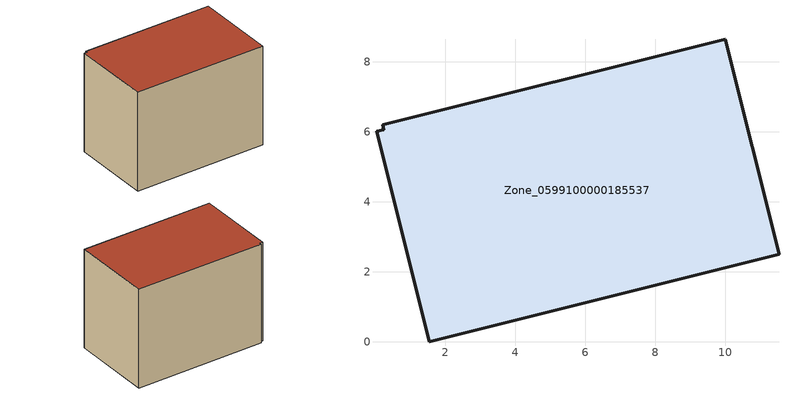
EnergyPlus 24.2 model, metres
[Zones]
Zone_0599100000185537
 floor ground (C_G): 11.54,2.5 1.53,0 0.03,6.02 0.24,6.05 0.21,6.19 10,8.64 z0
 wall outside (C_F): 11.54,2.5 10,8.64 0.21,6.19 0.24,6.05 0.03,6.02 1.53,0 11.54,2.5 z0:7.79
 roof outside (C_R): 1.53,0 11.54,2.5 10,8.64 0.21,6.19 0.24,6.05 0.03,6.02 z7.79
[BUILDING]
Pand.0599100000185537: North Axis=0; Terrain=City; Loads Convergence Tolerance Value=0.04; Temperature Convergence Tolerance Value=0.4; Solar Distribution=FullExterior; Maximum Number of Warmup Days=25; Minimum Number of Warmup Days=1
[Site:Location]
Rotterdam.The.Hague.AP_ZH_NLD Design_Conditions: Latitude=51.96; Longitude=4.45; Time Zone=1; Elevation=-4.5
[SITE:GROUNDTEMPERATURE:BUILDINGSURFACE]
18, 18, 18, 18, 18, 18, 18, 18, 18, 18, 18, 18
[MATERIAL] Thermal Absorptance=0.9; Solar Absorptance=0.7; Visible Absorptance=0.7
Name | Roughness | Thickness | Conductivity | Density | Specific Heat
G.TC.1965-1974 | MediumSmooth | 0.15 | 0.882353 | 540 | 1210
F.TC.1965-1974 | Rough | 0.3 | 0.697674 | 1920 | 840
R.TC.1965-1974 | MediumRough | 0.2 | 0.232558 | 1500 | 1000
[CONSTRUCTION]
C_G: G.TC.1965-1974
C_F: F.TC.1965-1974
C_R: R.TC.1965-1974
[ZONE]
Zone_0599100000185537: Type=1; Multiplier=1; Ceiling Height=Autocalculate; Volume=Autocalculate; Floor Area=autocalculate; Part of Total Floor Area=Yes
[ZONEINFILTRATION:DESIGNFLOWRATE]
Infil_Zone_0599100000185537: Zone or ZoneList or Space or SpaceList=Zone_0599100000185537; Schedule=AlwaysOn; Design Flow Rate Calculation Method=Flow/Area; Flow Rate per Floor Area=0.003; Constant Term Coefficient=1; Temperature Term Coefficient=0; Velocity Term Coefficient=0; Velocity Squared Term Coefficient=0
[HVACTEMPLATE:ZONE:IDEALLOADSAIRSYSTEM]
Zone_0599100000185537: Maximum Heating Supply Air Temperature=50; Minimum Cooling Supply Air Temperature=13; Maximum Heating Supply Air Humidity Ratio=0.0156; Minimum Cooling Supply Air Humidity Ratio=0.0077; Heating Limit=NoLimit; Cooling Limit=NoLimit; Dehumidification Control Type=ConstantSensibleHeatRatio; Cooling Sensible Heat Ratio=0.7; Dehumidification Setpoint=60; Humidification Control Type=None; Humidification Setpoint=30; Outdoor Air Method=None; Outdoor Air Flow Rate per Person=0.00944; Outdoor Air Flow Rate per Zone Floor Area=0; Outdoor Air Flow Rate per Zone=0; Demand Controlled Ventilation Type=None; Outdoor Air Economizer Type=NoEconomizer; Heat Recovery Type=None; Sensible Heat Recovery Effectiveness=0.7; Latent Heat Recovery Effectiveness=0.65
[ZONECONTROL:THERMOSTAT]
ThermostatControl_Zone_0599100000185537: Zone or ZoneList=Zone_0599100000185537; Control Type Schedule=DualSetpointControlType; Control 1=Thermostat_Zone_0599100000185537; Temperature Difference Between Cutout And Setpoint=0
[THERMOSTATSETPOINT:DUALSETPOINT]
Thermostat_Zone_0599100000185537: Heating Setpoint Temperature Schedule=HeatingSetpoint_Zone_0599100000185537; Cooling Setpoint Temperature Schedule=CoolingSetpoint_Zone_0599100000185537
[SCHEDULE:COMPACT]
HeatingSetpoint_Zone_0599100000185537: Through: 12/31, For: AllDays, Until: 24:00, 21
CoolingSetpoint_Zone_0599100000185537: Through: 12/31, For: AllDays, Until: 24:00, 24
DualSetpointControlType: Through: 12/31, For: AllDays, Until: 24:00, 4
AlwaysOn: Through: 12/31, For: AllDays, Until: 24:00, 1
